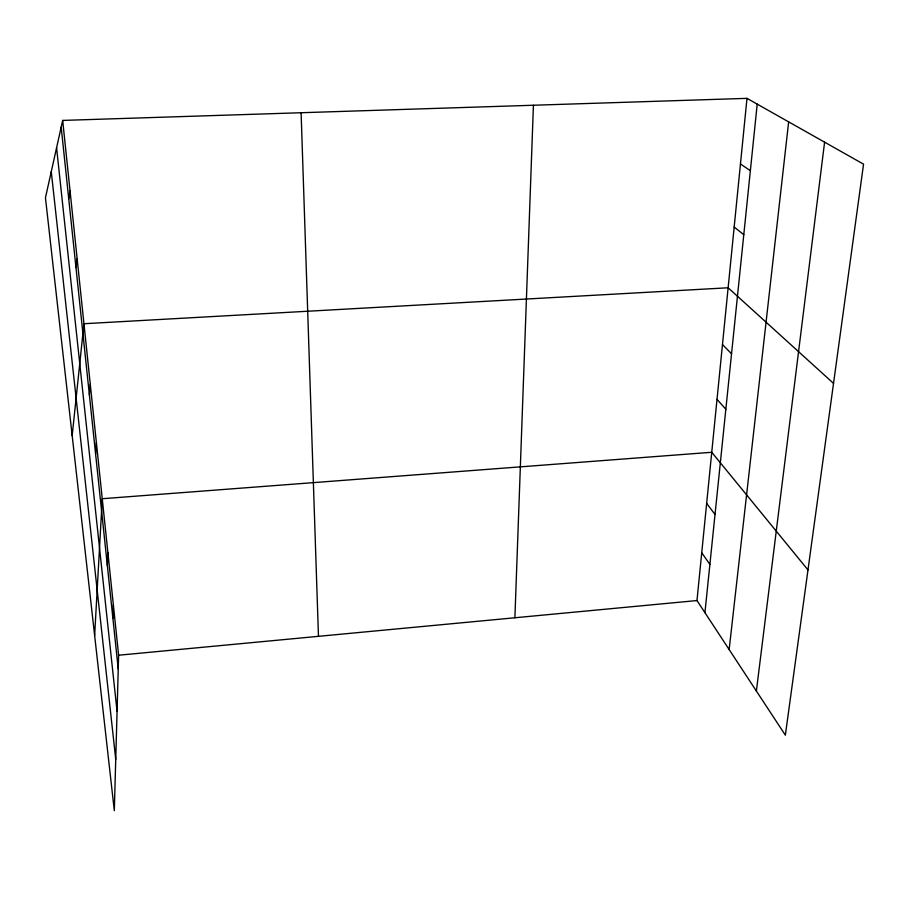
<?xml version="1.0" encoding="UTF-8"?>
<svg xmlns="http://www.w3.org/2000/svg" width="909" height="909" viewBox="0 0 909 909"><rect width="100%" height="100%" fill="white"/><g stroke="black" fill="none" stroke-linecap="round" stroke-linejoin="round"><path stroke-width="1.36" d="M62.676 120.42L118.624 655.219L114.318 810.646L45.45 197.776L62.676 120.42L746.993 98.354L863.55 164.165L785.353 735.165L696.976 600.554L746.993 98.354M112.898 618.222L113.364 604.917M514.892 617.768L533.424 105.239M107.342 565.5L107.91 552.786M94.638 635.539L102.251 498.723L711.747 452.273L807.987 569.932M95.604 453.977L96.388 442.603M89.389 394.926L90.286 384.314M704.929 612.666L757.208 104.126M72.175 435.638L83.946 323.729L728.12 287.778L833.53 383.371M729.143 649.549L788.648 121.874M756.379 691.033L824.599 142.179M75.981 267.61L77.151 258.77M68.743 198.866L70.073 191.06M118.624 655.219L696.976 600.554M740.46 163.961L750.368 170.699M734.177 227.045L743.789 234.692M722.473 344.568L731.54 353.771M717.008 399.369L725.836 409.243M706.657 503.381L715.019 514.46M701.737 552.786L709.884 564.398M51.268 171.642L115.738 759.299M56.585 147.769L117.068 711.372M61.187 127.101L118.238 669.047M301.106 112.727L318.468 636.323"/></g></svg>
